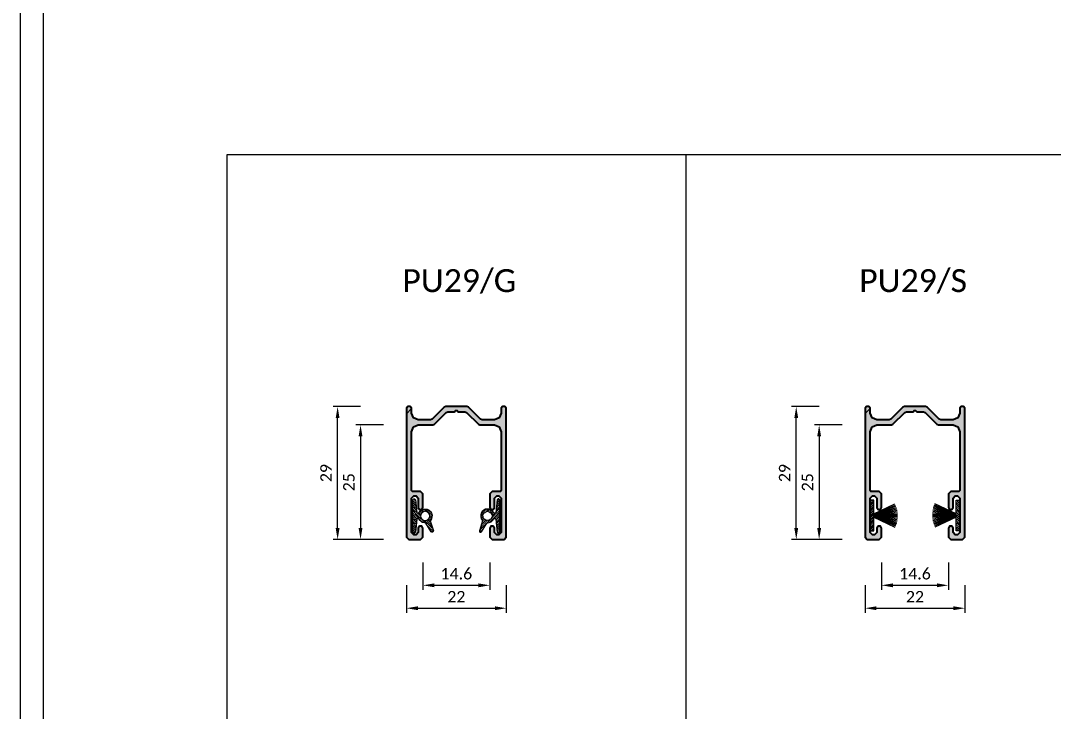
# Model space of a CAD drawing. Header units: millimetres. Extents: x 0 to 7790, y 0 to 17467.
# Drawn here: x 0 to 225.3, y 15619.2 to 15769.9 of the extents above; entities that cross this region are included whole.
import ezdxf

# ---------------------------------------------------------------- set-up
doc = ezdxf.new("R2010")
doc.units = ezdxf.units.MM
doc.header["$PDMODE"] = 35
doc.layers.get('0').update_dxf_attribs({"lineweight": 15})
for name, color, linetype, lineweight in [('_MB_kreskowanie_profile_0.09', 7, 'Continuous', 9), ('_MB_kreskowanie_uszczelki_0.09', 252, 'Continuous', 9), ('_MB_profile_0.25', 7, 'Continuous', 25), ('_MB_ramka_0.15', 124, 'Continuous', 15), ('_MB_solid', 7, 'Continuous', 9), ('_MB_tekst_0.25', 40, 'Continuous', 25), ('_MB_uszczelki_0.15', 140, 'Continuous', 15), ('_MB_wymiar_detal_0.09', 94, 'Continuous', 9)]:
    doc.layers.add(name, color=color, linetype=linetype, lineweight=lineweight)
doc.layers.add('_MB_pomocnicze_niedrukowane', color=220, linetype='Continuous', lineweight=15, plot=False)
doc.styles.add('_MB_Calibri_Light_2.5', font='calibril.ttf', dxfattribs={"height": 2.5})
doc.dimstyles.new('_MB_detal', dxfattribs={"dimscale": 10, "dimtxt": 2.5, "dimasz": 2.5, "dimexe": 1, "dimexo": 1, "dimgap": 1.25, "dimtad": 1, "dimdsep": 46, "dimtxsty": '_MB_Calibri_Light_2.5', "dimcen": -2.5, "dimclrd": 256, "dimclre": 256, "dimclrt": 40, "dimazin": 0, "dimtfac": 0.2, "dimtmove": 1, "dimatfit": 1, "dimfxl": 5, "dimfxlon": 1, "dimtolj": 1, "dimlwd": -1, "dimlwe": -1, "dimarcsym": 0})

# ---------------------------------------------------------------- blocks, each defined once
blk = doc.blocks.new('*D487')
at = {"layer": '_MB_wymiar_detal_0.09', "transparency": 16777216}
for p, q in [((84.14, 15646.68), (84.14, 15640.68)), ((105.94, 15646.68), (105.94, 15640.68)), ((86.64, 15641.68), (103.44, 15641.68))]:
    blk.add_line(p, q, dxfattribs=at)
for points in [[(86.64, 15642.1), (86.64, 15641.26), (84.14, 15641.68)], [(103.44, 15642.1), (103.44, 15641.26), (105.94, 15641.68)]]:
    blk.add_solid(points, dxfattribs=at)
at = {"layer": 'Defpoints', "color": 0, "transparency": 16777216}
for p in [(84.14, 15657.18), (105.94, 15657.18), (105.94, 15641.68)]:
    blk.add_point(p, dxfattribs=at)
at = {"layer": '_MB_wymiar_detal_0.09', "color": 40, "transparency": 16777216, "insert": (95.04, 15644.19), "char_height": 2.5, "attachment_point": 5, "style": '_MB_Calibri_Light_2.5'}
blk.add_mtext('\\A1;22', dxfattribs=at)
blk = doc.blocks.new('*D488')
at = {"layer": '_MB_wymiar_detal_0.09', "transparency": 16777216}
for p, q in [((79.14, 15681.68), (73.14, 15681.68)), ((74.14, 15679.18), (74.14, 15659.18)), ((79.14, 15656.68), (73.14, 15656.68))]:
    blk.add_line(p, q, dxfattribs=at)
for points in [[(73.72, 15679.18), (74.56, 15679.18), (74.14, 15681.68)], [(73.72, 15659.18), (74.56, 15659.18), (74.14, 15656.68)]]:
    blk.add_solid(points, dxfattribs=at)
at = {"layer": 'Defpoints', "color": 0, "transparency": 16777216}
for p in [(86.74, 15681.68), (74.14, 15656.68), (84.64, 15656.68)]:
    blk.add_point(p, dxfattribs=at)
at = {"layer": '_MB_wymiar_detal_0.09', "color": 40, "transparency": 16777216, "insert": (71.61, 15669.18), "char_height": 2.5, "attachment_point": 5, "rotation": 90, "style": '_MB_Calibri_Light_2.5'}
blk.add_mtext('\\A1;25', dxfattribs=at)
blk = doc.blocks.new('*D489')
at = {"layer": '_MB_wymiar_detal_0.09', "transparency": 16777216}
for p, q in [((74.14, 15685.68), (68.14, 15685.68)), ((69.14, 15659.18), (69.14, 15683.18)), ((74.14, 15656.68), (68.14, 15656.68))]:
    blk.add_line(p, q, dxfattribs=at)
for points in [[(68.72, 15683.18), (69.56, 15683.18), (69.14, 15685.68)], [(68.72, 15659.18), (69.56, 15659.18), (69.14, 15656.68)]]:
    blk.add_solid(points, dxfattribs=at)
at = {"layer": 'Defpoints', "color": 0, "transparency": 16777216}
for p in [(69.14, 15685.68), (84.44, 15685.68), (84.64, 15656.68)]:
    blk.add_point(p, dxfattribs=at)
at = {"layer": '_MB_wymiar_detal_0.09', "color": 40, "transparency": 16777216, "insert": (66.61, 15671.18), "char_height": 2.5, "attachment_point": 5, "rotation": 90, "style": '_MB_Calibri_Light_2.5'}
blk.add_mtext('\\A1;29', dxfattribs=at)
blk = doc.blocks.new('*D490')
at = {"layer": '_MB_wymiar_detal_0.09', "transparency": 16777216}
for p, q in [((87.74, 15651.68), (87.74, 15645.68)), ((102.34, 15651.68), (102.34, 15645.68)), ((90.24, 15646.68), (99.84, 15646.68))]:
    blk.add_line(p, q, dxfattribs=at)
for points in [[(90.24, 15647.1), (90.24, 15646.26), (87.74, 15646.68)], [(99.84, 15647.1), (99.84, 15646.26), (102.34, 15646.68)]]:
    blk.add_solid(points, dxfattribs=at)
at = {"layer": 'Defpoints', "color": 0, "transparency": 16777216}
for p in [(87.74, 15657.18), (102.34, 15657.18), (102.34, 15646.68)]:
    blk.add_point(p, dxfattribs=at)
at = {"layer": '_MB_wymiar_detal_0.09', "color": 40, "transparency": 16777216, "insert": (95.04, 15649.2), "char_height": 2.5, "attachment_point": 5, "style": '_MB_Calibri_Light_2.5'}
blk.add_mtext('\\A1;14.6', dxfattribs=at)
blk = doc.blocks.new('-PU29')
at = {"layer": '_MB_kreskowanie_profile_0.09', "transparency": 33554687}
h = blk.add_hatch(dxfattribs=at)
h.set_pattern_fill('JIS_WOOD', color=256, scale=0.5)
h.set_pattern_definition([(45, (0, 0), (-25, 25), [])])
h.paths.add_polyline_path([(-13.09, -1.25), (-12.74, -1.1), (-11.29, -1.1), (-11.05, -0.86), (-10.75, -0.86), (-10.51, -1.1), (-9.06, -1.1), (-8.71, -1.25), (-6.1, -3.85), (-5.75, -4), (-2.6, -4), (-1.54, -4.44), (-1.1, -5.5), (-1.1, -18.3), (-1.3, -18.5), (-3.1, -18.5), (-3.6, -19), (-3.6, -22), (-3.36, -22.43), (-2.84, -22.43), (-2.6, -22), (-2.6, -20), (-2.1, -19.5), (-1.6, -19.5), (-1.1, -20), (-1.1, -27.5), (-1.6, -28), (-2.1, -28), (-2.6, -27.5), (-2.6, -26.5), (-2.84, -26.07), (-3.36, -26.07), (-3.6, -26.5), (-3.6, -28.5), (-3.1, -29), (-0.5, -29), (0, -28.5), (0, -0.3), (-0.3, 0), (-0.8, 0), (-1.1, -0.3), (-1.1, -1.4), (-1.54, -2.46), (-2.6, -2.9), (-5.29, -2.9), (-5.65, -2.75), (-8.25, -0.15), (-8.61, 0), (-10.9, 0), (-13.19, 0), (-13.55, -0.15), (-16.15, -2.75), (-16.51, -2.9), (-19.2, -2.9), (-20.26, -2.46), (-20.7, -1.4), (-20.7, -0.3), (-21, 0), (-21.5, 0), (-21.8, -0.3), (-21.8, -28.5), (-21.3, -29), (-18.7, -29), (-18.2, -28.5), (-18.2, -26.5), (-18.44, -26.07), (-18.96, -26.07), (-19.2, -26.5), (-19.2, -27.5), (-19.7, -28), (-20.2, -28), (-20.7, -27.5), (-20.7, -20), (-20.2, -19.5), (-19.7, -19.5), (-19.2, -20), (-19.2, -22), (-18.96, -22.43), (-18.44, -22.43), (-18.2, -22), (-18.2, -19), (-18.7, -18.5), (-20.5, -18.5), (-20.7, -18.3), (-20.7, -5.5), (-20.26, -4.44), (-19.2, -4), (-16.05, -4), (-15.7, -3.85)])
at = {"layer": '_MB_solid', "transparency": 33554687}
h = blk.add_hatch(color=256, dxfattribs=at)
h.dxf.hatch_style = 1
h.paths.add_polyline_path([(-13.09, -1.25), (-12.74, -1.1), (-11.29, -1.1), (-11.05, -0.86), (-10.75, -0.86), (-10.51, -1.1), (-9.06, -1.1), (-8.71, -1.25), (-6.1, -3.85), (-5.75, -4), (-2.6, -4), (-1.54, -4.44), (-1.1, -5.5), (-1.1, -18.3), (-1.3, -18.5), (-3.1, -18.5), (-3.6, -19), (-3.6, -22), (-3.36, -22.43), (-2.84, -22.43), (-2.6, -22), (-2.6, -20), (-2.1, -19.5), (-1.6, -19.5), (-1.1, -20), (-1.1, -27.5), (-1.6, -28), (-2.1, -28), (-2.6, -27.5), (-2.6, -26.5), (-2.84, -26.07), (-3.36, -26.07), (-3.6, -26.5), (-3.6, -28.5), (-3.1, -29), (-0.5, -29), (0, -28.5), (0, -0.3), (-0.3, 0), (-0.8, 0), (-1.1, -0.3), (-1.1, -1.4), (-1.54, -2.46), (-2.6, -2.9), (-5.29, -2.9), (-5.65, -2.75), (-8.25, -0.15), (-8.61, 0), (-10.9, 0), (-13.19, 0), (-13.55, -0.15), (-16.15, -2.75), (-16.51, -2.9), (-19.2, -2.9), (-20.26, -2.46), (-20.7, -1.4), (-20.7, -0.3), (-21, 0), (-21.5, 0), (-21.8, -0.3), (-21.8, -28.5), (-21.3, -29), (-18.7, -29), (-18.2, -28.5), (-18.2, -26.5), (-18.44, -26.07), (-18.96, -26.07), (-19.2, -26.5), (-19.2, -27.5), (-19.7, -28), (-20.2, -28), (-20.7, -27.5), (-20.7, -20), (-20.2, -19.5), (-19.7, -19.5), (-19.2, -20), (-19.2, -22), (-18.96, -22.43), (-18.44, -22.43), (-18.2, -22), (-18.2, -19), (-18.7, -18.5), (-20.5, -18.5), (-20.7, -18.3), (-20.7, -5.5), (-20.26, -4.44), (-19.2, -4), (-16.05, -4), (-15.7, -3.85)])
at = {"layer": '_MB_profile_0.25'}
blk.add_lwpolyline([(-20.26, -4.44), (-19.2, -4), (-16.05, -4), (-15.7, -3.85), (-13.09, -1.25), (-12.74, -1.1), (-11.29, -1.1), (-11.05, -0.86), (-10.75, -0.86), (-10.51, -1.1), (-9.06, -1.1), (-8.71, -1.25), (-6.1, -3.85), (-5.75, -4), (-2.6, -4), (-1.54, -4.44), (-1.1, -5.5), (-1.1, -18.3), (-1.3, -18.5), (-3.1, -18.5), (-3.6, -19), (-3.6, -22), (-3.36, -22.43), (-2.84, -22.43), (-2.6, -22), (-2.6, -20), (-2.1, -19.5), (-1.6, -19.5), (-1.1, -20), (-1.1, -27.5), (-1.6, -28), (-2.1, -28), (-2.6, -27.5), (-2.6, -26.5), (-2.84, -26.07), (-3.36, -26.07), (-3.6, -26.5), (-3.6, -28.5), (-3.1, -29), (-0.5, -29), (0, -28.5), (0, -0.3), (-0.3, 0), (-0.8, 0), (-0.8, 0), (-1.1, -0.3), (-1.1, -1.4), (-1.54, -2.46), (-2.6, -2.9), (-5.29, -2.9), (-5.65, -2.75), (-8.25, -0.15), (-8.61, 0), (-10.9, 0), (-13.19, 0), (-13.55, -0.15), (-16.15, -2.75), (-16.51, -2.9), (-19.2, -2.9), (-20.26, -2.46), (-20.7, -1.4), (-20.7, -0.3), (-21, 0), (-21.5, 0), (-21.8, -0.3), (-21.8, -28.5), (-21.3, -29), (-18.7, -29), (-18.2, -28.5), (-18.2, -26.5), (-18.44, -26.07), (-18.96, -26.07), (-19.2, -26.5), (-19.2, -27.5), (-19.7, -28), (-20.2, -28), (-20.7, -27.5), (-20.7, -20), (-20.2, -19.5), (-19.7, -19.5), (-19.2, -20), (-19.2, -22), (-18.96, -22.43), (-18.44, -22.43), (-18.2, -22), (-18.2, -19), (-18.7, -18.5), (-20.5, -18.5), (-20.7, -18.3), (-20.7, -5.5)], close=True, dxfattribs=at)
blk = doc.blocks.new("-U1'PR")
at = {"layer": '_MB_kreskowanie_uszczelki_0.09', "transparency": 33554687}
h = blk.add_hatch(dxfattribs=at)
h.set_pattern_fill('DOTS', color=256, scale=0.2, angle=-45, style=0)
h.set_pattern_definition([(315, (-5304.15352, -16174.49385), (0.3367596045, 0.1122532015), [0, -0.3175])])
h.paths.add_polyline_path([(3.4, 0), (3.65, 0.25), (3.65, 0.34), (3.43, 0.59), (0.59, 0.89), (0.5, 0.99), (0.5, 1.26), (0.56, 1.35, 1.144878), (-1.09, 3.83), (-1.19, 3.8), (-3.33, 4.48, 0.876976), (-3.54, 4.03), (-1.65, 2.82), (-1.6, 2.74, 0.293638), (-0.76, 1.35), (-0.7, 1.26), (-0.7, 0.99), (-0.79, 0.89), (-3.63, 0.59), (-3.85, 0.34), (-3.85, 0.25), (-3.6, 0)])
h.paths.add_polyline_path([(-0.1, 3.7, -1), (-0.1, 1.7, -1)], flags=16)
at = {"layer": '_MB_uszczelki_0.15'}
blk.add_lwpolyline([(0.5, 1.26), (0.56, 1.35, 1.144878), (-1.09, 3.83), (-1.19, 3.8), (-3.33, 4.48, 0.876976), (-3.54, 4.03), (-1.65, 2.82), (-1.6, 2.74, 0.293638), (-0.76, 1.35), (-0.7, 1.26), (-0.7, 0.99), (-0.79, 0.89), (-3.63, 0.59), (-3.85, 0.34), (-3.85, 0.25), (-3.6, 0), (3.4, 0), (3.65, 0.25), (3.65, 0.34), (3.43, 0.59), (0.59, 0.89), (0.5, 0.99)], format="xyb", close=True, dxfattribs=at)
blk.add_circle((-0.1, 2.7), 1, dxfattribs=at)
blk = doc.blocks.new("-PU29'G")
blk.add_blockref('-PU29', (0, 0))
at = {"xscale": -1, "rotation": 270}
blk.add_blockref("-U1'PR", (-20.4, -23.75), dxfattribs=at)
at = {"rotation": 90}
blk.add_blockref("-U1'PR", (-1.4, -23.75), dxfattribs=at)
blk = doc.blocks.new('*D491')
at = {"layer": '_MB_wymiar_detal_0.09', "transparency": 16777216}
for p, q in [((184.18, 15646.68), (184.18, 15640.68)), ((205.98, 15646.68), (205.98, 15640.68)), ((186.68, 15641.68), (203.48, 15641.68))]:
    blk.add_line(p, q, dxfattribs=at)
for points in [[(186.68, 15642.1), (186.68, 15641.26), (184.18, 15641.68)], [(203.48, 15642.1), (203.48, 15641.26), (205.98, 15641.68)]]:
    blk.add_solid(points, dxfattribs=at)
at = {"layer": 'Defpoints', "color": 0, "transparency": 16777216}
for p in [(184.18, 15657.18), (205.98, 15657.18), (205.98, 15641.68)]:
    blk.add_point(p, dxfattribs=at)
at = {"layer": '_MB_wymiar_detal_0.09', "color": 40, "transparency": 16777216, "insert": (195.08, 15644.19), "char_height": 2.5, "attachment_point": 5, "style": '_MB_Calibri_Light_2.5'}
blk.add_mtext('\\A1;22', dxfattribs=at)
blk = doc.blocks.new('*D492')
at = {"layer": '_MB_wymiar_detal_0.09', "transparency": 16777216}
for p, q in [((179.18, 15681.68), (173.18, 15681.68)), ((174.18, 15679.18), (174.18, 15659.18)), ((179.18, 15656.68), (173.18, 15656.68))]:
    blk.add_line(p, q, dxfattribs=at)
for points in [[(173.76, 15679.18), (174.6, 15679.18), (174.18, 15681.68)], [(173.76, 15659.18), (174.6, 15659.18), (174.18, 15656.68)]]:
    blk.add_solid(points, dxfattribs=at)
at = {"layer": 'Defpoints', "color": 0, "transparency": 16777216}
for p in [(186.78, 15681.68), (174.18, 15656.68), (184.68, 15656.68)]:
    blk.add_point(p, dxfattribs=at)
at = {"layer": '_MB_wymiar_detal_0.09', "color": 40, "transparency": 16777216, "insert": (171.65, 15669.18), "char_height": 2.5, "attachment_point": 5, "rotation": 90, "style": '_MB_Calibri_Light_2.5'}
blk.add_mtext('\\A1;25', dxfattribs=at)
blk = doc.blocks.new('*D493')
at = {"layer": '_MB_wymiar_detal_0.09', "transparency": 16777216}
for p, q in [((174.18, 15685.68), (168.18, 15685.68)), ((169.18, 15659.18), (169.18, 15683.18)), ((174.18, 15656.68), (168.18, 15656.68))]:
    blk.add_line(p, q, dxfattribs=at)
for points in [[(168.76, 15683.18), (169.6, 15683.18), (169.18, 15685.68)], [(168.76, 15659.18), (169.6, 15659.18), (169.18, 15656.68)]]:
    blk.add_solid(points, dxfattribs=at)
at = {"layer": 'Defpoints', "color": 0, "transparency": 16777216}
for p in [(169.18, 15685.68), (184.48, 15685.68), (184.68, 15656.68)]:
    blk.add_point(p, dxfattribs=at)
at = {"layer": '_MB_wymiar_detal_0.09', "color": 40, "transparency": 16777216, "insert": (166.65, 15671.18), "char_height": 2.5, "attachment_point": 5, "rotation": 90, "style": '_MB_Calibri_Light_2.5'}
blk.add_mtext('\\A1;29', dxfattribs=at)
blk = doc.blocks.new('*D556')
at = {"layer": '_MB_wymiar_detal_0.09', "transparency": 16777216}
for p, q in [((187.78, 15651.68), (187.78, 15645.68)), ((202.38, 15651.68), (202.38, 15645.68)), ((190.28, 15646.68), (199.88, 15646.68))]:
    blk.add_line(p, q, dxfattribs=at)
for points in [[(190.28, 15647.1), (190.28, 15646.26), (187.78, 15646.68)], [(199.88, 15647.1), (199.88, 15646.26), (202.38, 15646.68)]]:
    blk.add_solid(points, dxfattribs=at)
at = {"layer": 'Defpoints', "color": 0, "transparency": 16777216}
for p in [(187.78, 15657.18), (202.38, 15657.18), (202.38, 15646.68)]:
    blk.add_point(p, dxfattribs=at)
at = {"layer": '_MB_wymiar_detal_0.09', "color": 40, "transparency": 16777216, "insert": (195.08, 15649.2), "char_height": 2.5, "attachment_point": 5, "style": '_MB_Calibri_Light_2.5'}
blk.add_mtext('\\A1;14.6', dxfattribs=at)
blk = doc.blocks.new("-6.7'600")
at = {"layer": '_MB_kreskowanie_uszczelki_0.09', "transparency": 33554687}
h = blk.add_hatch(dxfattribs=at)
h.set_pattern_fill('DOTS', color=256, scale=0.2, angle=45, style=0)
h.paths.add_polyline_path([(0, 3.35), (0.8, 3.35), (0.8, -3.35), (0, -3.35)])
at = {"layer": '_MB_uszczelki_0.15'}
for p, q in [((0.8, 0.37), (5.44, 2.54)), ((0.8, 0.33), (5.55, 2.27)), ((0.8, 0.28), (5.66, 2)), ((0.8, 0.24), (5.75, 1.72)), ((0.8, 0.2), (5.82, 1.44)), ((0.8, 0.16), (5.89, 1.16)), ((0.8, 0.12), (5.94, 0.87)), ((0.8, 0.08), (5.97, 0.58)), ((0.8, 0.04), (5.99, 0.29)), ((0.8, 0), (6, 0)), ((0.8, -0.04), (5.99, -0.29)), ((0.8, -0.08), (5.97, -0.58)), ((0.8, -0.12), (5.94, -0.87)), ((0.8, -0.16), (5.89, -1.16)), ((0.8, -0.2), (5.82, -1.44)), ((0.8, -0.24), (5.75, -1.72)), ((0.8, -0.28), (5.66, -2)), ((0.8, -0.33), (5.55, -2.27)), ((0.8, -0.37), (5.44, -2.54))]:
    blk.add_line(p, q, dxfattribs=at)
blk.add_lwpolyline([(0, -3.35), (0.8, -3.35), (0.8, 3.35), (0, 3.35)], close=True, dxfattribs=at)
blk = doc.blocks.new("-PU29'S")
for name, p in [('-PU29', (0, 0)), ("-6.7'600", (-20.7, -23.75))]:
    blk.add_blockref(name, p)
at = {"xscale": -1}
blk.add_blockref("-6.7'600", (-1.1, -23.75), dxfattribs=at)

msp = doc.modelspace()

# ---------------------------------------------------------------- linework, layer by layer
at = {"layer": '_MB_pomocnicze_niedrukowane'}
msp.add_lwpolyline([(45.081, 15740.68), (944.472, 15740.68), (944.472, 14790.68), (45.081, 14790.68)], close=True, dxfattribs=at)
at = {"layer": '_MB_ramka_0.15'}
for points in [[(0, 15920.68), (989.472, 15920.68), (989.472, 14745.68), (0, 14745.68)], [(5, 15915.68), (984.472, 15915.68), (984.472, 14750.68), (5, 14750.68)]]:
    msp.add_lwpolyline(points, close=True, dxfattribs=at)
for points in [[(944.435, 15168.597), (944.472, 14790.68), (45.081, 14790.68), (45.081, 15740.68), (944.472, 15740.68), (944.472, 15168.597)], [(145.081, 15740.68), (145.081, 14790.68)]]:
    msp.add_lwpolyline(points, dxfattribs=at)

# ---------------------------------------------------------------- block references
for name, p in [("-PU29'G", (105.94, 15685.68)), ("-PU29'S", (205.981, 15685.68))]:
    msp.add_blockref(name, p)

# ---------------------------------------------------------------- texts
at = {"layer": '_MB_tekst_0.25', "insert": (83.264, 15715.68), "char_height": 5, "width": 29.97831, "attachment_point": 1, "style": '_MB_Calibri_Light_2.5'}
msp.add_mtext('PU29/G', dxfattribs=at)
at = {"layer": '_MB_tekst_0.25', "insert": (182.915, 15715.68), "char_height": 5, "attachment_point": 1, "style": '_MB_Calibri_Light_2.5'}
msp.add_mtext('PU29/S', dxfattribs=at)

# ---------------------------------------------------------------- dimensions: what is measured, and where the dimension line sits
at = {"layer": '_MB_wymiar_detal_0.09'}
for base, p1, p2, picture, middle in [((69.14, 15685.68), (84.64, 15656.68), (84.44, 15685.68), '*D489', (69.14, 15671.18)), ((169.181, 15685.68), (184.681, 15656.68), (184.481, 15685.68), '*D493', (169.181, 15671.18)), ((74.14, 15656.68), (86.74, 15681.68), (84.64, 15656.68), '*D488', (74.14, 15669.18)), ((174.181, 15656.68), (186.781, 15681.68), (184.681, 15656.68), '*D492', (174.181, 15669.18))]:
    dim = msp.add_linear_dim(base=base, p1=p1, p2=p2, angle=90, dimstyle='_MB_detal', override={"dimtol": 0, "dimlim": 0, "dimtp": 0, "dimtm": 0, "dimtfac": 0.2, "dimtdec": 2, "dimtolj": 1, "dimtzin": 8}, dxfattribs=at)
    dim.commit()
    dim.dimension.update_dxf_attribs({"geometry": picture, "text_midpoint": middle, "dimtype": 160})
for base, p1, p2, picture, middle in [((105.94, 15641.68), (84.14, 15657.18), (105.94, 15657.18), '*D487', (95.04, 15641.68)), ((205.981, 15641.68), (184.181, 15657.18), (205.981, 15657.18), '*D491', (195.081, 15641.68))]:
    dim = msp.add_linear_dim(base=base, p1=p1, p2=p2, text='22', dimstyle='_MB_detal', override={"dimtol": 0, "dimlim": 0, "dimtp": 0, "dimtm": 0, "dimtfac": 0.2, "dimtdec": 2, "dimtolj": 1, "dimtzin": 8}, dxfattribs=at)
    dim.commit()
    dim.dimension.update_dxf_attribs({"geometry": picture, "text_midpoint": middle, "dimtype": 160})
for base, p1, p2, picture, middle in [((102.34, 15646.68), (87.74, 15657.18), (102.34, 15657.18), '*D490', (95.04, 15646.68)), ((202.381, 15646.68), (187.781, 15657.18), (202.381, 15657.18), '*D556', (195.081, 15646.68))]:
    dim = msp.add_linear_dim(base=base, p1=p1, p2=p2, dimstyle='_MB_detal', override={"dimtol": 0, "dimlim": 0, "dimtp": 0, "dimtm": 0, "dimtfac": 0.2, "dimtdec": 2, "dimtolj": 1, "dimtzin": 8}, dxfattribs=at)
    dim.commit()
    dim.dimension.update_dxf_attribs({"geometry": picture, "text_midpoint": middle, "dimtype": 160})

doc.saveas('drawing.dxf')
